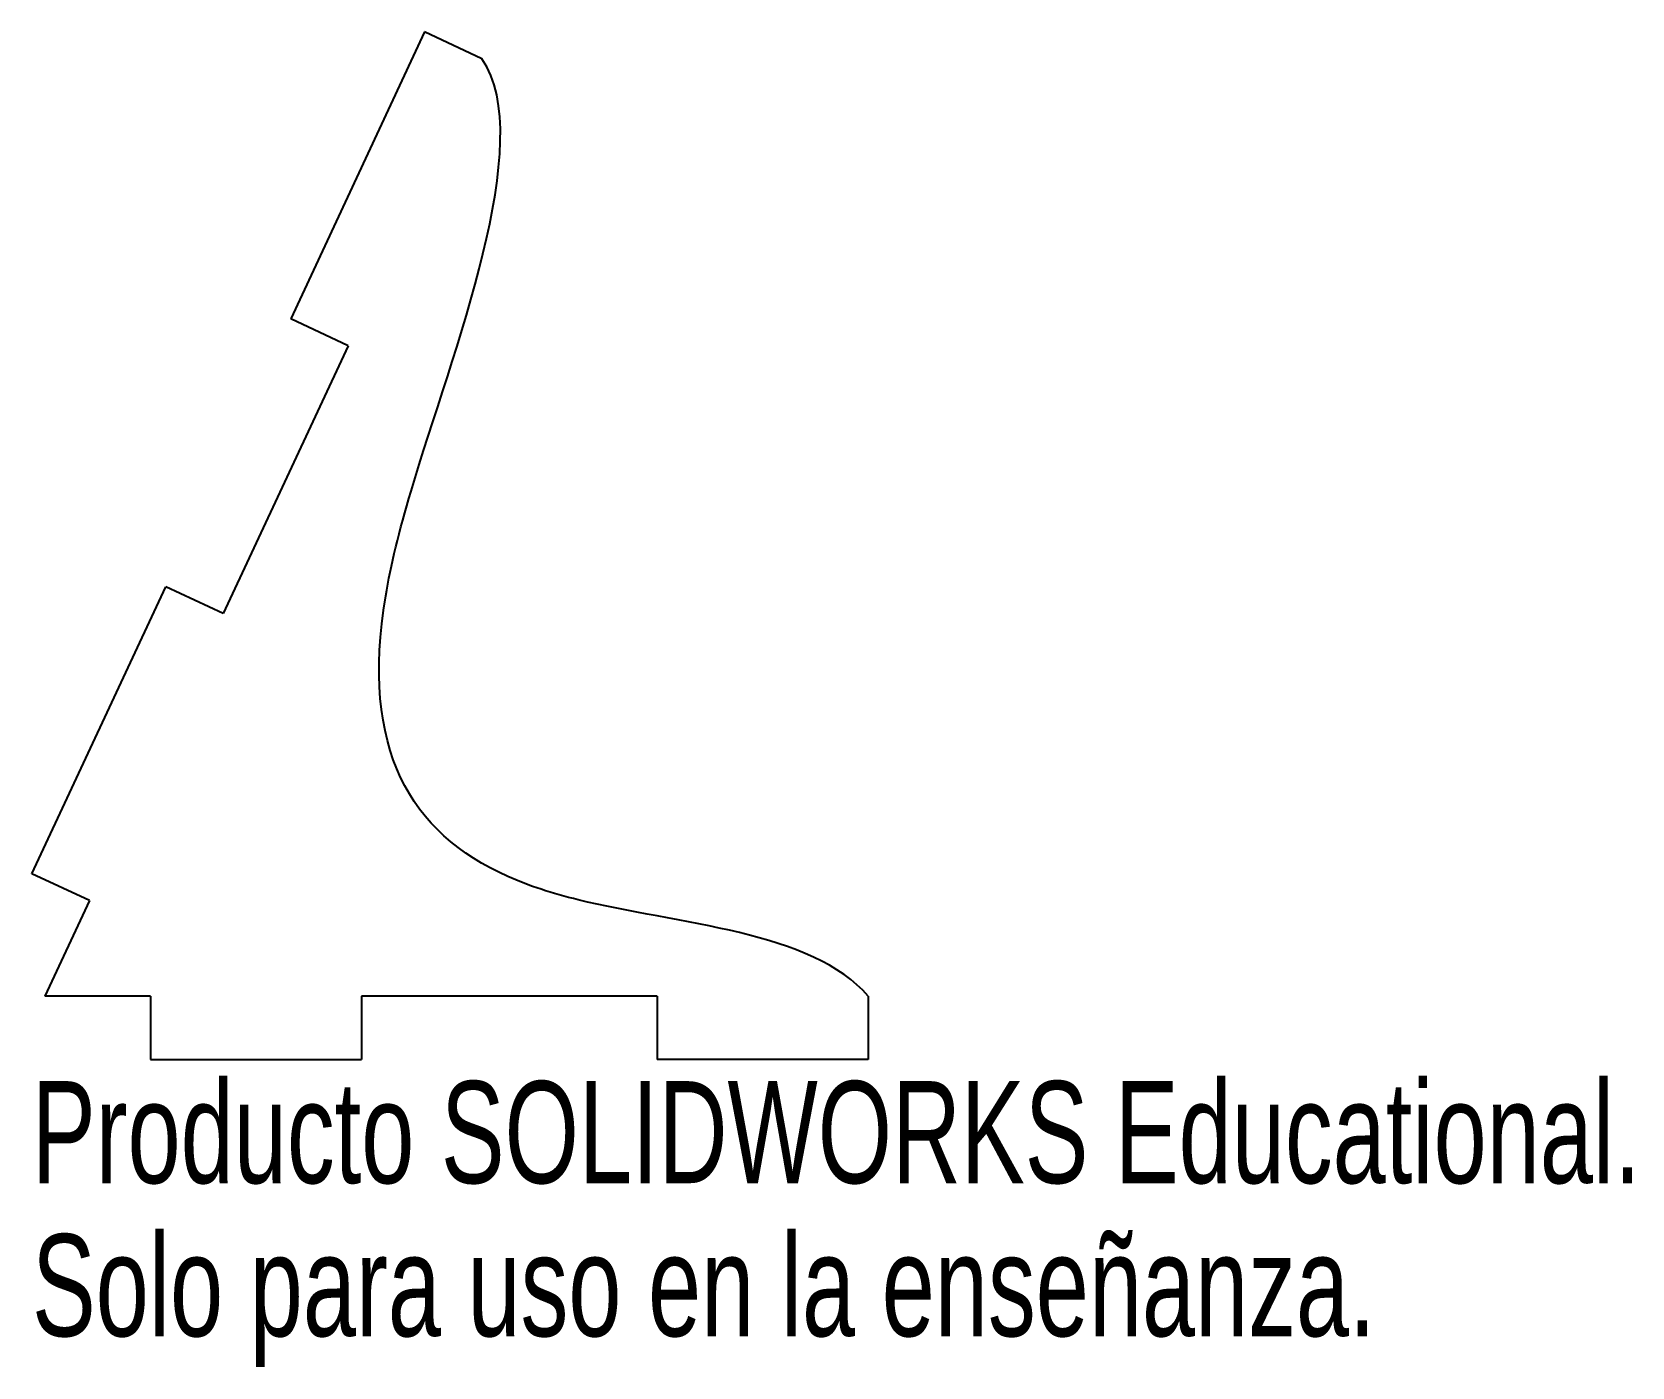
# Model space of a CAD drawing. Header units: millimetres. Extents: x -0.6 to 75.2, y -17.6 to 45.7.
import ezdxf

# ---------------------------------------------------------------- set-up
doc = ezdxf.new("R2010")
doc.units = ezdxf.units.MM
doc.styles.add('SLDTEXTSTYLE0', font='TXT', dxfattribs={"width": 0.7})

msp = doc.modelspace()

# ---------------------------------------------------------------- linework, layer by layer
at = {"color": 7, "linetype": 'Continuous', "lineweight": 25}
for p, q in [((17.989, 45.677), (11.65, 32.082)), ((20.708, 44.409), (17.989, 45.677)), ((14.369, 30.814), (11.65, 32.082)), ((14.369, 30.814), (8.452, 18.126)), ((-0.606, 5.799), (5.733, 19.394)), ((8.452, 18.126), (5.733, 19.394)), ((2.113, 4.532), (-0.606, 5.799)), ((2.113, 4.532), (0, 0)), ((5, 0), (0, 0)), ((5, 0), (5, -3)), ((15, 0), (15, -3)), ((29, 0), (15, 0)), ((29, 0), (29, -3)), ((39, 0), (39, -3)), ((5, -3), (15, -3)), ((39, -3), (29, -3))]:
    msp.add_line(p, q, dxfattribs=at)
msp.add_open_spline([(39, 0), (36.402, 3.088), (28.216, 3.515), (17.817, 6.883), (14.464, 12.495), (18.111, 27.508), (23.362, 40.564), (20.708, 44.409)], degree=3, knots=[0, 0, 0, 0, 0.279354, 0.353116, 0.694897, 0.763858, 1, 1, 1, 1], dxfattribs=at)

# ---------------------------------------------------------------- texts
at = {"color": 7, "linetype": 'Continuous', "char_height": 4.83362, "attachment_point": 1, "style": 'SLDTEXTSTYLE0'}
for s, insert in [('Producto SOLIDWORKS Educational.', (-0.606, -4.02)), ('Solo para uso en la enseñanza.', (-0.606, -11.27))]:
    msp.add_mtext(s, dxfattribs=dict(at, insert=insert))

doc.saveas('drawing.dxf')
